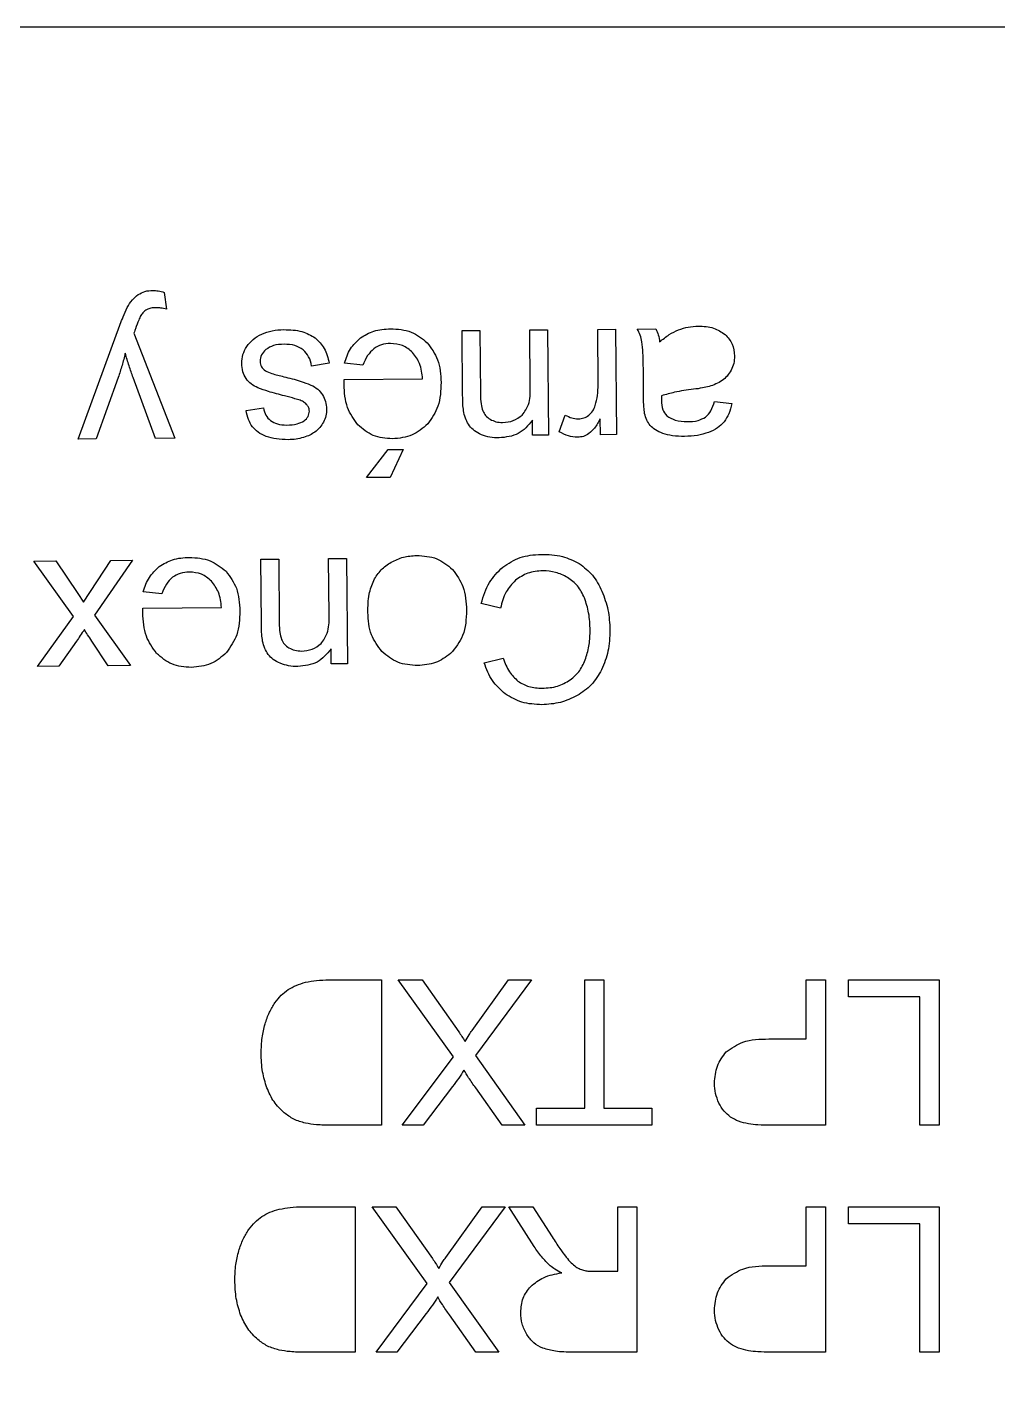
# Model space of a CAD drawing. Header units: millimetres. Extents: x -165 to 15, y -100 to 0.
# Drawn here: x -74.88 to -54.85, y -27.89 to 0 of the extents above; entities that cross this region are included whole.
import ezdxf

# ---------------------------------------------------------------- set-up
doc = ezdxf.new("R2010")
doc.units = ezdxf.units.MM
doc.layers.get('0').update_dxf_attribs({"linetype": 'CONTINUOUS'})

msp = doc.modelspace()

# ---------------------------------------------------------------- linework, layer by layer
for p, q in [((-72.049, -5.476), (-72.006, -5.822)), ((-73.823, -8.501), (-73.015, -6.284)), ((-72.675, -6.314), (-71.832, -8.485)), ((-65.904, -6.262), (-65.535, -6.259)), ((-65.892, -7.598), (-65.904, -6.262)), ((-65.535, -6.259), (-65.524, -7.581)), ((-64.506, -6.251), (-64.138, -6.247)), ((-64.496, -7.437), (-64.506, -6.251)), ((-64.138, -6.247), (-64.119, -8.421)), ((-63.106, -6.239), (-62.738, -6.236)), ((-63.097, -7.377), (-63.106, -6.239)), ((-62.738, -6.236), (-62.72, -8.409)), ((-62.288, -6.232), (-61.903, -6.229)), ((-68.646, -6.934), (-69.01, -6.994)), ((-67.95, -6.979), (-68.331, -6.935)), ((-73.001, -7.228), (-73.455, -8.498)), ((-72.229, -8.488), (-72.692, -7.233)), ((-62.159, -7.633), (-62.163, -7.142)), ((-68.339, -7.275), (-66.718, -7.261)), ((-60.697, -7.723), (-60.337, -7.769)), ((-70.361, -7.912), (-70.002, -7.86)), ((-63.901, -8.349), (-63.777, -8.006)), ((-63.051, -8.412), (-63.054, -8.082)), ((-64.451, -8.423), (-64.454, -8.114)), ((-73.455, -8.498), (-73.823, -8.501)), ((-71.832, -8.485), (-72.229, -8.488)), ((-64.119, -8.421), (-64.451, -8.423)), ((-62.72, -8.409), (-63.051, -8.412)), ((-74.739, -11.018), (-74.287, -11.014)), ((-73.922, -12.161), (-74.739, -11.018)), ((-74.287, -11.014), (-73.835, -11.686)), ((-73.715, -11.867), (-73.152, -11.005)), ((-72.705, -11.001), (-73.49, -12.137)), ((-73.152, -11.005), (-72.705, -11.001)), ((-70.055, -10.979), (-69.687, -10.976)), ((-70.044, -12.315), (-70.055, -10.979)), ((-69.687, -10.976), (-69.676, -12.298)), ((-68.658, -10.967), (-68.289, -10.964)), ((-68.648, -12.154), (-68.658, -10.967)), ((-68.289, -10.964), (-68.271, -13.137)), ((-73.835, -11.686), (-73.715, -11.867)), ((-72.102, -11.696), (-72.483, -11.652)), ((-72.49, -11.992), (-70.87, -11.978)), ((-65.111, -11.99), (-65.509, -11.893)), ((-74.664, -13.191), (-73.922, -12.161)), ((-73.49, -12.137), (-72.747, -13.175)), ((-73.862, -12.67), (-74.224, -13.187)), ((-73.207, -13.179), (-73.545, -12.672)), ((-68.603, -13.14), (-68.605, -12.831)), ((-65.447, -13.118), (-65.057, -13.023)), ((-74.224, -13.187), (-74.664, -13.191)), ((-72.747, -13.175), (-73.207, -13.179)), ((-68.271, -13.137), (-68.603, -13.14)), ((-68.652, -19.659), (-67.57, -19.659)), ((-67.57, -19.659), (-67.57, -22.659)), ((-66.084, -21.245), (-67.22, -19.659)), ((-67.22, -19.659), (-66.729, -19.659)), ((-66.729, -19.659), (-65.973, -20.729)), ((-65.699, -20.705), (-64.946, -19.659)), ((-64.469, -19.659), (-65.63, -21.222)), ((-64.946, -19.659), (-64.469, -19.659)), ((-58.803, -20.879), (-58.803, -19.659)), ((-58.803, -19.659), (-58.406, -19.659)), ((-58.406, -19.659), (-58.406, -22.659)), ((-59.572, -20.879), (-58.803, -20.879)), ((-67.138, -22.659), (-66.084, -21.245)), ((-65.63, -21.222), (-64.606, -22.659)), ((-66.102, -21.863), (-66.706, -22.659)), ((-65.079, -22.659), (-65.623, -21.889)), ((-67.57, -22.659), (-68.603, -22.659)), ((-66.706, -22.659), (-67.138, -22.659)), ((-64.606, -22.659), (-65.079, -22.659)), ((-58.406, -22.659), (-59.538, -22.659)), ((-69.194, -24.341), (-68.112, -24.341)), ((-68.112, -24.341), (-68.112, -27.341)), ((-66.626, -25.927), (-67.762, -24.341)), ((-67.762, -24.341), (-67.271, -24.341)), ((-67.271, -24.341), (-66.516, -25.411)), ((-66.241, -25.387), (-65.488, -24.341)), ((-65.012, -24.341), (-66.172, -25.905)), ((-65.488, -24.341), (-65.012, -24.341)), ((-64.418, -25.158), (-64.94, -24.341)), ((-64.94, -24.341), (-64.441, -24.341)), ((-64.441, -24.341), (-64.044, -24.965)), ((-62.693, -25.673), (-62.693, -24.341)), ((-62.693, -24.341), (-62.296, -24.341)), ((-62.296, -24.341), (-62.296, -27.341)), ((-58.803, -25.561), (-58.803, -24.341)), ((-58.803, -24.341), (-58.406, -24.341)), ((-58.406, -24.341), (-58.406, -27.341)), ((-59.572, -25.561), (-58.803, -25.561)), ((-67.68, -27.341), (-66.626, -25.927)), ((-66.172, -25.905), (-65.149, -27.341)), ((-63.153, -25.673), (-62.693, -25.673)), ((-66.645, -26.545), (-67.248, -27.341)), ((-65.621, -27.341), (-66.166, -26.572)), ((-68.112, -27.341), (-69.145, -27.341)), ((-67.248, -27.341), (-67.68, -27.341)), ((-65.149, -27.341), (-65.621, -27.341)), ((-62.296, -27.341), (-63.626, -27.341)), ((-58.406, -27.341), (-59.538, -27.341))]:
    msp.add_line(p, q)
msp.add_lwpolyline([(13, 0), (-163, 0, 0.414214), (-165, -2), (-165, -98, 0.414214), (-163, -100), (13, -100, 0.414214), (15, -98), (15, -3.001, 0.000086), (15, -2.999), (15, -2, 0.414214)], format="xyb", close=True)
for points in [[(-67.874, -9.295), (-67.428, -8.718), (-67.123, -8.716), (-67.391, -9.291)], [(-63.374, -22.305), (-63.374, -19.659), (-62.977, -19.659), (-62.977, -22.305), (-61.989, -22.305), (-61.989, -22.659), (-64.367, -22.659), (-64.367, -22.305)], [(-57.933, -20.013), (-57.933, -19.659), (-56.059, -19.659), (-56.059, -22.659), (-56.456, -22.659), (-56.456, -20.013)], [(-57.933, -24.695), (-57.933, -24.341), (-56.059, -24.341), (-56.059, -27.341), (-56.456, -27.341), (-56.456, -24.695)]]:
    msp.add_lwpolyline(points, close=True)
for points, knots in [([(-72.812, -5.79), (-72.781, -5.734), (-72.722, -5.631), (-72.631, -5.555), (-72.589, -5.521)], [0, 0, 0, 0, 0.01897808, 0.03518341, 0.03518341, 0.03518341, 0.03518341]), ([(-72.589, -5.521), (-72.544, -5.496), (-72.45, -5.443), (-72.343, -5.437), (-72.287, -5.433)], [0, 0, 0, 0, 0.01530387, 0.03181197, 0.03181197, 0.03181197, 0.03181197]), ([(-72.287, -5.433), (-72.249, -5.435), (-72.168, -5.44), (-72.091, -5.464), (-72.049, -5.476)], [0, 0, 0, 0, 0.01131128, 0.02424288, 0.02424288, 0.02424288, 0.02424288]), ([(-73.015, -6.284), (-72.978, -6.183), (-72.918, -6.015), (-72.842, -5.853), (-72.812, -5.79)], [0, 0, 0, 0, 0.0324629, 0.05349797, 0.05349797, 0.05349797, 0.05349797]), ([(-72.413, -5.833), (-72.436, -5.849), (-72.483, -5.88), (-72.516, -5.926), (-72.533, -5.949)], [0, 0, 0, 0, 0.00830875, 0.01677858, 0.01677858, 0.01677858, 0.01677858]), ([(-72.217, -5.791), (-72.254, -5.792), (-72.322, -5.794), (-72.385, -5.821), (-72.413, -5.833)], [0, 0, 0, 0, 0.01109773, 0.02022431, 0.02022431, 0.02022431, 0.02022431]), ([(-72.006, -5.822), (-72.043, -5.813), (-72.113, -5.796), (-72.184, -5.792), (-72.217, -5.791)], [0, 0, 0, 0, 0.0115699, 0.02137559, 0.02137559, 0.02137559, 0.02137559]), ([(-72.533, -5.949), (-72.548, -5.981), (-72.591, -6.07), (-72.623, -6.164), (-72.643, -6.224)], [0, 0, 0, 0, 0.01064135, 0.02966456, 0.02966456, 0.02966456, 0.02966456]), ([(-72.643, -6.224), (-72.647, -6.237), (-72.657, -6.267), (-72.668, -6.297), (-72.675, -6.314)], [0, 0, 0, 0, 0.004012719, 0.009581355, 0.009581355, 0.009581355, 0.009581355]), ([(-70.347, -6.591), (-70.306, -6.539), (-70.223, -6.431), (-70.101, -6.369), (-70.039, -6.336)], [0, 0, 0, 0, 0.01950223, 0.04036197, 0.04036197, 0.04036197, 0.04036197]), ([(-70.039, -6.336), (-69.968, -6.31), (-69.82, -6.255), (-69.663, -6.247), (-69.581, -6.244)], [0, 0, 0, 0, 0.02259814, 0.0469496, 0.0469496, 0.0469496, 0.0469496]), ([(-69.581, -6.244), (-69.454, -6.246), (-69.223, -6.251), (-69.023, -6.364), (-68.934, -6.414)], [0, 0, 0, 0, 0.03757953, 0.06785111, 0.06785111, 0.06785111, 0.06785111]), ([(-68.934, -6.414), (-68.866, -6.482), (-68.72, -6.628), (-68.672, -6.828), (-68.646, -6.934)], [0, 0, 0, 0, 0.02842514, 0.06041736, 0.06041736, 0.06041736, 0.06041736]), ([(-68.331, -6.935), (-68.297, -6.831), (-68.231, -6.63), (-68.077, -6.485), (-68.002, -6.415)], [0, 0, 0, 0, 0.03228502, 0.06247741, 0.06247741, 0.06247741, 0.06247741]), ([(-68.002, -6.415), (-67.912, -6.36), (-67.722, -6.245), (-67.499, -6.232), (-67.381, -6.225)], [0, 0, 0, 0, 0.03097861, 0.06576624, 0.06576624, 0.06576624, 0.06576624]), ([(-67.381, -6.225), (-67.233, -6.234), (-66.949, -6.25), (-66.728, -6.428), (-66.623, -6.513)], [0, 0, 0, 0, 0.04336973, 0.08293621, 0.08293621, 0.08293621, 0.08293621]), ([(-62.192, -6.492), (-62.203, -6.447), (-62.223, -6.356), (-62.266, -6.274), (-62.288, -6.232)], [0, 0, 0, 0, 0.01378012, 0.02780313, 0.02780313, 0.02780313, 0.02780313]), ([(-61.903, -6.229), (-61.885, -6.27), (-61.848, -6.355), (-61.834, -6.448), (-61.827, -6.496)], [0, 0, 0, 0, 0.01329289, 0.0279129, 0.0279129, 0.0279129, 0.0279129]), ([(-61.827, -6.496), (-61.763, -6.443), (-61.642, -6.344), (-61.501, -6.278), (-61.435, -6.247)], [0, 0, 0, 0, 0.02496657, 0.04658755, 0.04658755, 0.04658755, 0.04658755]), ([(-61.435, -6.247), (-61.371, -6.226), (-61.239, -6.182), (-61.1, -6.176), (-61.03, -6.172)], [0, 0, 0, 0, 0.02034177, 0.041419, 0.041419, 0.041419, 0.041419]), ([(-61.03, -6.172), (-60.921, -6.176), (-60.72, -6.182), (-60.554, -6.293), (-60.478, -6.343)], [0, 0, 0, 0, 0.03196848, 0.05877928, 0.05877928, 0.05877928, 0.05877928]), ([(-60.478, -6.343), (-60.421, -6.405), (-60.306, -6.532), (-60.29, -6.702), (-60.282, -6.788)], [0, 0, 0, 0, 0.02460104, 0.04985007, 0.04985007, 0.04985007, 0.04985007]), ([(-70.451, -6.938), (-70.447, -6.878), (-70.438, -6.754), (-70.378, -6.646), (-70.347, -6.591)], [0, 0, 0, 0, 0.01808087, 0.03671859, 0.03671859, 0.03671859, 0.03671859]), ([(-69.952, -6.653), (-69.988, -6.688), (-70.056, -6.756), (-70.068, -6.851), (-70.073, -6.896)], [0, 0, 0, 0, 0.01452241, 0.02789953, 0.02789953, 0.02789953, 0.02789953]), ([(-69.577, -6.546), (-69.652, -6.549), (-69.787, -6.553), (-69.902, -6.622), (-69.952, -6.653)], [0, 0, 0, 0, 0.02225142, 0.03962825, 0.03962825, 0.03962825, 0.03962825]), ([(-69.184, -6.66), (-69.239, -6.626), (-69.359, -6.553), (-69.5, -6.549), (-69.577, -6.546)], [0, 0, 0, 0, 0.01894652, 0.04151806, 0.04151806, 0.04151806, 0.04151806]), ([(-69.01, -6.994), (-69.024, -6.927), (-69.051, -6.799), (-69.141, -6.704), (-69.184, -6.66)], [0, 0, 0, 0, 0.0201913, 0.03834428, 0.03834428, 0.03834428, 0.03834428]), ([(-67.726, -6.637), (-67.772, -6.682), (-67.872, -6.778), (-67.923, -6.908), (-67.95, -6.979)], [0, 0, 0, 0, 0.01885988, 0.0413052, 0.0413052, 0.0413052, 0.0413052]), ([(-67.381, -6.528), (-67.445, -6.533), (-67.569, -6.541), (-67.675, -6.606), (-67.726, -6.637)], [0, 0, 0, 0, 0.01896306, 0.03667174, 0.03667174, 0.03667174, 0.03667174]), ([(-66.925, -6.715), (-66.99, -6.66), (-67.122, -6.549), (-67.294, -6.535), (-67.381, -6.528)], [0, 0, 0, 0, 0.02494998, 0.05036524, 0.05036524, 0.05036524, 0.05036524]), ([(-66.623, -6.513), (-66.541, -6.625), (-66.363, -6.869), (-66.346, -7.172), (-66.337, -7.334)], [0, 0, 0, 0, 0.04102671, 0.0886341, 0.0886341, 0.0886341, 0.0886341]), ([(-62.163, -7.142), (-62.164, -7.002), (-62.164, -6.785), (-62.185, -6.569), (-62.192, -6.492)], [0, 0, 0, 0, 0.04192944, 0.06504431, 0.06504431, 0.06504431, 0.06504431]), ([(-72.854, -6.731), (-72.875, -6.815), (-72.918, -6.983), (-72.973, -7.146), (-73.001, -7.228)], [0, 0, 0, 0, 0.02601586, 0.05180378, 0.05180378, 0.05180378, 0.05180378]), ([(-72.692, -7.233), (-72.721, -7.152), (-72.781, -6.987), (-72.829, -6.817), (-72.854, -6.731)], [0, 0, 0, 0, 0.02593386, 0.05276424, 0.05276424, 0.05276424, 0.05276424]), ([(-70.361, -7.253), (-70.387, -7.207), (-70.442, -7.109), (-70.448, -6.997), (-70.451, -6.938)], [0, 0, 0, 0, 0.01567892, 0.03311031, 0.03311031, 0.03311031, 0.03311031]), ([(-70.073, -6.896), (-70.068, -6.936), (-70.058, -7.016), (-69.995, -7.066), (-69.963, -7.092)], [0, 0, 0, 0, 0.01147767, 0.02323738, 0.02323738, 0.02323738, 0.02323738]), ([(-66.718, -7.261), (-66.729, -7.152), (-66.751, -6.951), (-66.87, -6.789), (-66.925, -6.715)], [0, 0, 0, 0, 0.03219744, 0.05940576, 0.05940576, 0.05940576, 0.05940576]), ([(-60.282, -6.788), (-60.284, -6.84), (-60.289, -6.942), (-60.331, -7.035), (-60.352, -7.081)], [0, 0, 0, 0, 0.0153788, 0.03029901, 0.03029901, 0.03029901, 0.03029901]), ([(-69.963, -7.092), (-69.919, -7.111), (-69.798, -7.165), (-69.668, -7.195), (-69.585, -7.214)], [0, 0, 0, 0, 0.01432882, 0.03973977, 0.03973977, 0.03973977, 0.03973977]), ([(-69.585, -7.214), (-69.47, -7.242), (-69.279, -7.288), (-69.095, -7.358), (-69.022, -7.386)], [0, 0, 0, 0, 0.0356047, 0.0589481, 0.0589481, 0.0589481, 0.0589481]), ([(-60.352, -7.081), (-60.377, -7.122), (-60.427, -7.205), (-60.503, -7.265), (-60.54, -7.294)], [0, 0, 0, 0, 0.01455601, 0.02867886, 0.02867886, 0.02867886, 0.02867886]), ([(-70.117, -7.444), (-70.165, -7.42), (-70.26, -7.374), (-70.328, -7.293), (-70.361, -7.253)], [0, 0, 0, 0, 0.01602126, 0.03133177, 0.03133177, 0.03133177, 0.03133177]), ([(-69.57, -7.611), (-69.681, -7.582), (-69.866, -7.535), (-70.045, -7.47), (-70.117, -7.444)], [0, 0, 0, 0, 0.03450752, 0.05717762, 0.05717762, 0.05717762, 0.05717762]), ([(-69.022, -7.386), (-68.973, -7.412), (-68.879, -7.463), (-68.814, -7.549), (-68.783, -7.591)], [0, 0, 0, 0, 0.0163901, 0.03181663, 0.03181663, 0.03181663, 0.03181663]), ([(-68.34, -7.373), (-68.34, -7.36), (-68.34, -7.327), (-68.339, -7.294), (-68.339, -7.275)], [0, 0, 0, 0, 0.004093132, 0.009825041, 0.009825041, 0.009825041, 0.009825041]), ([(-68.057, -8.206), (-68.138, -8.091), (-68.315, -7.843), (-68.331, -7.538), (-68.34, -7.373)], [0, 0, 0, 0, 0.04128515, 0.08956484, 0.08956484, 0.08956484, 0.08956484]), ([(-66.337, -7.334), (-66.343, -7.502), (-66.355, -7.814), (-66.531, -8.07), (-66.612, -8.188)], [0, 0, 0, 0, 0.04921296, 0.09134876, 0.09134876, 0.09134876, 0.09134876]), ([(-64.662, -8.006), (-64.613, -7.935), (-64.496, -7.767), (-64.496, -7.559), (-64.496, -7.437)], [0, 0, 0, 0, 0.02515053, 0.06045425, 0.06045425, 0.06045425, 0.06045425]), ([(-63.155, -7.807), (-63.137, -7.739), (-63.101, -7.597), (-63.098, -7.452), (-63.097, -7.377)], [0, 0, 0, 0, 0.02107527, 0.04353566, 0.04353566, 0.04353566, 0.04353566]), ([(-61.131, -7.475), (-61.261, -7.492), (-61.483, -7.52), (-61.698, -7.582), (-61.787, -7.607)], [0, 0, 0, 0, 0.03916451, 0.06698353, 0.06698353, 0.06698353, 0.06698353]), ([(-60.804, -7.417), (-60.85, -7.427), (-60.958, -7.452), (-61.067, -7.466), (-61.131, -7.475)], [0, 0, 0, 0, 0.0138963, 0.0332212, 0.0332212, 0.0332212, 0.0332212]), ([(-60.54, -7.294), (-60.581, -7.319), (-60.664, -7.371), (-60.757, -7.401), (-60.804, -7.417)], [0, 0, 0, 0, 0.0143383, 0.02921891, 0.02921891, 0.02921891, 0.02921891]), ([(-69.244, -7.702), (-69.28, -7.691), (-69.388, -7.658), (-69.497, -7.629), (-69.57, -7.611)], [0, 0, 0, 0, 0.01140816, 0.03387495, 0.03387495, 0.03387495, 0.03387495]), ([(-69.102, -7.799), (-69.12, -7.78), (-69.161, -7.738), (-69.214, -7.715), (-69.244, -7.702)], [0, 0, 0, 0, 0.00792639, 0.01735492, 0.01735492, 0.01735492, 0.01735492]), ([(-69.056, -7.928), (-69.058, -7.904), (-69.062, -7.857), (-69.088, -7.819), (-69.102, -7.799)], [0, 0, 0, 0, 0.0068967, 0.0138583, 0.0138583, 0.0138583, 0.0138583]), ([(-68.783, -7.591), (-68.759, -7.636), (-68.711, -7.727), (-68.704, -7.83), (-68.7, -7.882)], [0, 0, 0, 0, 0.01515516, 0.03055947, 0.03055947, 0.03055947, 0.03055947]), ([(-65.869, -7.956), (-65.875, -7.91), (-65.891, -7.791), (-65.892, -7.671), (-65.892, -7.598)], [0, 0, 0, 0, 0.01415237, 0.03590121, 0.03590121, 0.03590121, 0.03590121]), ([(-65.524, -7.581), (-65.523, -7.647), (-65.522, -7.761), (-65.491, -7.871), (-65.478, -7.917)], [0, 0, 0, 0, 0.01970022, 0.03405875, 0.03405875, 0.03405875, 0.03405875]), ([(-63.29, -8.01), (-63.26, -7.982), (-63.199, -7.925), (-63.17, -7.847), (-63.155, -7.807)], [0, 0, 0, 0, 0.0119599, 0.02468305, 0.02468305, 0.02468305, 0.02468305]), ([(-62.138, -7.972), (-62.144, -7.928), (-62.158, -7.816), (-62.159, -7.702), (-62.159, -7.633)], [0, 0, 0, 0, 0.01327129, 0.03404718, 0.03404718, 0.03404718, 0.03404718]), ([(-61.787, -7.607), (-61.788, -7.628), (-61.788, -7.66), (-61.788, -7.692), (-61.788, -7.703)], [0, 0, 0, 0, 0.006192263, 0.009620269, 0.009620269, 0.009620269, 0.009620269]), ([(-61.788, -7.703), (-61.786, -7.77), (-61.783, -7.887), (-61.712, -7.98), (-61.681, -8.02)], [0, 0, 0, 0, 0.01936149, 0.03413892, 0.03413892, 0.03413892, 0.03413892]), ([(-60.878, -8.047), (-60.839, -8.007), (-60.75, -7.915), (-60.716, -7.792), (-60.697, -7.723)], [0, 0, 0, 0, 0.01658334, 0.03760418, 0.03760418, 0.03760418, 0.03760418]), ([(-60.337, -7.769), (-60.354, -7.841), (-60.386, -7.975), (-60.461, -8.09), (-60.495, -8.144)], [0, 0, 0, 0, 0.02188539, 0.04096475, 0.04096475, 0.04096475, 0.04096475]), ([(-70.232, -8.247), (-70.261, -8.2), (-70.324, -8.096), (-70.348, -7.976), (-70.361, -7.912)], [0, 0, 0, 0, 0.01663753, 0.03621813, 0.03621813, 0.03621813, 0.03621813]), ([(-70.002, -7.86), (-69.99, -7.912), (-69.967, -8.013), (-69.893, -8.085), (-69.857, -8.12)], [0, 0, 0, 0, 0.01568574, 0.03037495, 0.03037495, 0.03037495, 0.03037495]), ([(-69.162, -8.125), (-69.131, -8.097), (-69.072, -8.043), (-69.061, -7.965), (-69.056, -7.928)], [0, 0, 0, 0, 0.01221034, 0.02309251, 0.02309251, 0.02309251, 0.02309251]), ([(-68.7, -7.882), (-68.702, -7.929), (-68.707, -8.023), (-68.745, -8.109), (-68.764, -8.151)], [0, 0, 0, 0, 0.01409063, 0.02793799, 0.02793799, 0.02793799, 0.02793799]), ([(-65.752, -8.228), (-65.778, -8.187), (-65.831, -8.103), (-65.856, -8.006), (-65.869, -7.956)], [0, 0, 0, 0, 0.01433572, 0.02969326, 0.02969326, 0.02969326, 0.02969326]), ([(-65.478, -7.917), (-65.461, -7.953), (-65.425, -8.025), (-65.358, -8.071), (-65.325, -8.094)], [0, 0, 0, 0, 0.01166491, 0.02377647, 0.02377647, 0.02377647, 0.02377647]), ([(-65.067, -8.158), (-64.992, -8.152), (-64.842, -8.139), (-64.722, -8.05), (-64.662, -8.006)], [0, 0, 0, 0, 0.02223778, 0.04403629, 0.04403629, 0.04403629, 0.04403629]), ([(-63.777, -8.006), (-63.733, -8.029), (-63.648, -8.073), (-63.552, -8.081), (-63.506, -8.084)], [0, 0, 0, 0, 0.01477309, 0.02842581, 0.02842581, 0.02842581, 0.02842581]), ([(-63.506, -8.084), (-63.467, -8.081), (-63.389, -8.074), (-63.323, -8.031), (-63.29, -8.01)], [0, 0, 0, 0, 0.01160276, 0.02319495, 0.02319495, 0.02319495, 0.02319495]), ([(-63.054, -8.082), (-63.09, -8.15), (-63.152, -8.264), (-63.247, -8.353), (-63.286, -8.389)], [0, 0, 0, 0, 0.02273626, 0.03867157, 0.03867157, 0.03867157, 0.03867157]), ([(-62.021, -8.222), (-62.047, -8.186), (-62.101, -8.11), (-62.126, -8.02), (-62.138, -7.972)], [0, 0, 0, 0, 0.01321029, 0.02776283, 0.02776283, 0.02776283, 0.02776283]), ([(-61.681, -8.02), (-61.624, -8.056), (-61.496, -8.136), (-61.345, -8.139), (-61.261, -8.141)], [0, 0, 0, 0, 0.01988904, 0.04449093, 0.04449093, 0.04449093, 0.04449093]), ([(-61.261, -8.141), (-61.184, -8.139), (-61.049, -8.136), (-60.929, -8.074), (-60.878, -8.047)], [0, 0, 0, 0, 0.02270141, 0.03989853, 0.03989853, 0.03989853, 0.03989853]), ([(-69.945, -8.445), (-70.004, -8.42), (-70.114, -8.375), (-70.194, -8.288), (-70.232, -8.247)], [0, 0, 0, 0, 0.01891119, 0.03519337, 0.03519337, 0.03519337, 0.03519337]), ([(-69.857, -8.12), (-69.811, -8.147), (-69.708, -8.207), (-69.589, -8.21), (-69.524, -8.212)], [0, 0, 0, 0, 0.01585546, 0.03505713, 0.03505713, 0.03505713, 0.03505713]), ([(-69.524, -8.212), (-69.45, -8.211), (-69.322, -8.209), (-69.21, -8.15), (-69.162, -8.125)], [0, 0, 0, 0, 0.02184376, 0.03763033, 0.03763033, 0.03763033, 0.03763033]), ([(-68.944, -8.358), (-68.977, -8.38), (-69.049, -8.426), (-69.132, -8.453), (-69.177, -8.468)], [0, 0, 0, 0, 0.01172355, 0.0258699, 0.0258699, 0.0258699, 0.0258699]), ([(-68.764, -8.151), (-68.788, -8.191), (-68.836, -8.271), (-68.908, -8.329), (-68.944, -8.358)], [0, 0, 0, 0, 0.01378699, 0.02758874, 0.02758874, 0.02758874, 0.02758874]), ([(-67.342, -8.497), (-67.48, -8.486), (-67.75, -8.466), (-67.956, -8.291), (-68.057, -8.206)], [0, 0, 0, 0, 0.04028642, 0.07894995, 0.07894995, 0.07894995, 0.07894995]), ([(-66.612, -8.188), (-66.714, -8.277), (-66.923, -8.459), (-67.2, -8.484), (-67.342, -8.497)], [0, 0, 0, 0, 0.0395981, 0.08111966, 0.08111966, 0.08111966, 0.08111966]), ([(-65.504, -8.411), (-65.555, -8.387), (-65.65, -8.343), (-65.72, -8.264), (-65.752, -8.228)], [0, 0, 0, 0, 0.01655252, 0.03113138, 0.03113138, 0.03113138, 0.03113138]), ([(-65.325, -8.094), (-65.285, -8.113), (-65.204, -8.153), (-65.114, -8.156), (-65.067, -8.158)], [0, 0, 0, 0, 0.01289814, 0.02678555, 0.02678555, 0.02678555, 0.02678555]), ([(-64.454, -8.114), (-64.542, -8.22), (-64.723, -8.433), (-65.001, -8.463), (-65.142, -8.478)], [0, 0, 0, 0, 0.03972066, 0.08061719, 0.08061719, 0.08061719, 0.08061719]), ([(-63.522, -8.465), (-63.585, -8.459), (-63.72, -8.448), (-63.839, -8.383), (-63.901, -8.349)], [0, 0, 0, 0, 0.0190086, 0.04006532, 0.04006532, 0.04006532, 0.04006532]), ([(-61.764, -8.385), (-61.817, -8.364), (-61.913, -8.326), (-61.988, -8.254), (-62.021, -8.222)], [0, 0, 0, 0, 0.01680539, 0.03067818, 0.03067818, 0.03067818, 0.03067818]), ([(-60.819, -8.366), (-60.895, -8.389), (-61.055, -8.437), (-61.223, -8.443), (-61.312, -8.446)], [0, 0, 0, 0, 0.02368074, 0.05009769, 0.05009769, 0.05009769, 0.05009769]), ([(-60.495, -8.144), (-60.539, -8.19), (-60.63, -8.287), (-60.754, -8.338), (-60.819, -8.366)], [0, 0, 0, 0, 0.01864887, 0.03960639, 0.03960639, 0.03960639, 0.03960639]), ([(-69.495, -8.514), (-69.575, -8.513), (-69.729, -8.51), (-69.875, -8.465), (-69.945, -8.445)], [0, 0, 0, 0, 0.02408998, 0.04570675, 0.04570675, 0.04570675, 0.04570675]), ([(-69.177, -8.468), (-69.228, -8.481), (-69.332, -8.508), (-69.44, -8.512), (-69.495, -8.514)], [0, 0, 0, 0, 0.01572361, 0.03220813, 0.03220813, 0.03220813, 0.03220813]), ([(-65.142, -8.478), (-65.206, -8.476), (-65.33, -8.472), (-65.447, -8.431), (-65.504, -8.411)], [0, 0, 0, 0, 0.01893474, 0.03699478, 0.03699478, 0.03699478, 0.03699478]), ([(-63.286, -8.389), (-63.322, -8.411), (-63.395, -8.454), (-63.479, -8.461), (-63.522, -8.465)], [0, 0, 0, 0, 0.01256116, 0.0250527, 0.0250527, 0.0250527, 0.0250527]), ([(-61.312, -8.446), (-61.396, -8.446), (-61.55, -8.444), (-61.698, -8.403), (-61.764, -8.385)], [0, 0, 0, 0, 0.02527478, 0.0458723, 0.0458723, 0.0458723, 0.0458723]), ([(-72.483, -11.652), (-72.449, -11.548), (-72.383, -11.346), (-72.228, -11.202), (-72.154, -11.132)], [0, 0, 0, 0, 0.03228502, 0.06247739, 0.06247739, 0.06247739, 0.06247739]), ([(-72.154, -11.132), (-72.064, -11.077), (-71.874, -10.962), (-71.651, -10.949), (-71.533, -10.942)], [0, 0, 0, 0, 0.03097862, 0.0657662, 0.0657662, 0.0657662, 0.0657662]), ([(-71.533, -10.942), (-71.385, -10.951), (-71.101, -10.967), (-70.88, -11.145), (-70.775, -11.23)], [0, 0, 0, 0, 0.0433698, 0.08293628, 0.08293628, 0.08293628, 0.08293628]), ([(-67.728, -11.417), (-67.682, -11.341), (-67.589, -11.188), (-67.44, -11.09), (-67.365, -11.04)], [0, 0, 0, 0, 0.02636136, 0.05289798, 0.05289798, 0.05289798, 0.05289798]), ([(-67.365, -11.04), (-67.283, -11.001), (-67.117, -10.921), (-66.934, -10.909), (-66.841, -10.903)], [0, 0, 0, 0, 0.0270517, 0.05459792, 0.05459792, 0.05459792, 0.05459792]), ([(-66.841, -10.903), (-66.698, -10.912), (-66.421, -10.93), (-66.205, -11.105), (-66.101, -11.19)], [0, 0, 0, 0, 0.04190374, 0.08113026, 0.08113026, 0.08113026, 0.08113026]), ([(-65.509, -11.893), (-65.463, -11.742), (-65.377, -11.455), (-65.166, -11.243), (-65.066, -11.143)], [0, 0, 0, 0, 0.04650823, 0.08828005, 0.08828005, 0.08828005, 0.08828005]), ([(-65.066, -11.143), (-64.95, -11.067), (-64.71, -10.91), (-64.423, -10.89), (-64.275, -10.88)], [0, 0, 0, 0, 0.04086602, 0.08459539, 0.08459539, 0.08459539, 0.08459539]), ([(-64.275, -10.88), (-64.126, -10.884), (-63.848, -10.892), (-63.599, -11.014), (-63.485, -11.071)], [0, 0, 0, 0, 0.044248, 0.08217574, 0.08217574, 0.08217574, 0.08217574]), ([(-63.485, -11.071), (-63.388, -11.145), (-63.189, -11.298), (-63.076, -11.523), (-63.017, -11.639)], [0, 0, 0, 0, 0.03605883, 0.07440572, 0.07440572, 0.07440572, 0.07440572]), ([(-71.878, -11.354), (-71.924, -11.398), (-72.024, -11.495), (-72.075, -11.625), (-72.102, -11.696)], [0, 0, 0, 0, 0.01885988, 0.0413052, 0.0413052, 0.0413052, 0.0413052]), ([(-71.533, -11.245), (-71.597, -11.249), (-71.721, -11.258), (-71.827, -11.323), (-71.878, -11.354)], [0, 0, 0, 0, 0.01896312, 0.03667182, 0.03667182, 0.03667182, 0.03667182]), ([(-71.077, -11.432), (-71.142, -11.377), (-71.274, -11.266), (-71.446, -11.252), (-71.533, -11.245)], [0, 0, 0, 0, 0.02495002, 0.05036521, 0.05036521, 0.05036521, 0.05036521]), ([(-70.87, -11.978), (-70.881, -11.869), (-70.903, -11.668), (-71.022, -11.506), (-71.077, -11.432)], [0, 0, 0, 0, 0.03219747, 0.05940571, 0.05940571, 0.05940571, 0.05940571]), ([(-70.775, -11.23), (-70.692, -11.342), (-70.515, -11.586), (-70.498, -11.888), (-70.489, -12.051)], [0, 0, 0, 0, 0.04102671, 0.08863407, 0.08863407, 0.08863407, 0.08863407]), ([(-67.848, -12.078), (-67.847, -11.951), (-67.844, -11.724), (-67.764, -11.511), (-67.728, -11.417)], [0, 0, 0, 0, 0.03760627, 0.06764906, 0.06764906, 0.06764906, 0.06764906]), ([(-66.101, -11.19), (-66.018, -11.304), (-65.837, -11.553), (-65.821, -11.863), (-65.813, -12.03)], [0, 0, 0, 0, 0.04147906, 0.09058712, 0.09058712, 0.09058712, 0.09058712]), ([(-64.803, -11.416), (-64.874, -11.492), (-65.026, -11.656), (-65.081, -11.874), (-65.111, -11.99)], [0, 0, 0, 0, 0.03076944, 0.06604696, 0.06604696, 0.06604696, 0.06604696]), ([(-64.239, -11.219), (-64.345, -11.227), (-64.551, -11.243), (-64.72, -11.359), (-64.803, -11.416)], [0, 0, 0, 0, 0.03117127, 0.06062816, 0.06062816, 0.06062816, 0.06062816]), ([(-63.729, -11.356), (-63.809, -11.316), (-63.97, -11.235), (-64.15, -11.224), (-64.239, -11.219)], [0, 0, 0, 0, 0.0266958, 0.05337988, 0.05337988, 0.05337988, 0.05337988]), ([(-63.378, -11.78), (-63.42, -11.692), (-63.501, -11.521), (-63.655, -11.41), (-63.729, -11.356)], [0, 0, 0, 0, 0.02872323, 0.05577803, 0.05577803, 0.05577803, 0.05577803]), ([(-63.017, -11.639), (-62.97, -11.766), (-62.874, -12.026), (-62.859, -12.302), (-62.852, -12.442)], [0, 0, 0, 0, 0.04061113, 0.08239246, 0.08239246, 0.08239246, 0.08239246]), ([(-72.492, -12.09), (-72.492, -12.076), (-72.492, -12.044), (-72.491, -12.011), (-72.49, -11.992)], [0, 0, 0, 0, 0.004093072, 0.00982501, 0.00982501, 0.00982501, 0.00982501]), ([(-63.261, -12.447), (-63.266, -12.327), (-63.274, -12.099), (-63.345, -11.882), (-63.378, -11.78)], [0, 0, 0, 0, 0.03594561, 0.06803222, 0.06803222, 0.06803222, 0.06803222]), ([(-72.209, -12.923), (-72.29, -12.808), (-72.466, -12.56), (-72.483, -12.255), (-72.492, -12.09)], [0, 0, 0, 0, 0.04128518, 0.08956483, 0.08956483, 0.08956483, 0.08956483]), ([(-70.489, -12.051), (-70.495, -12.219), (-70.506, -12.53), (-70.683, -12.786), (-70.764, -12.904)], [0, 0, 0, 0, 0.04921302, 0.09134878, 0.09134878, 0.09134878, 0.09134878]), ([(-68.814, -12.722), (-68.765, -12.652), (-68.648, -12.483), (-68.648, -12.276), (-68.648, -12.154)], [0, 0, 0, 0, 0.02515052, 0.06045426, 0.06045426, 0.06045426, 0.06045426]), ([(-67.557, -12.887), (-67.641, -12.775), (-67.82, -12.537), (-67.839, -12.237), (-67.848, -12.078)], [0, 0, 0, 0, 0.04096158, 0.08767757, 0.08767757, 0.08767757, 0.08767757]), ([(-65.813, -12.03), (-65.819, -12.213), (-65.832, -12.55), (-66.044, -12.809), (-66.141, -12.927)], [0, 0, 0, 0, 0.05320662, 0.0978624, 0.0978624, 0.0978624, 0.0978624]), ([(-73.698, -12.43), (-73.727, -12.472), (-73.78, -12.553), (-73.836, -12.633), (-73.862, -12.67)], [0, 0, 0, 0, 0.01539575, 0.02912194, 0.02912194, 0.02912194, 0.02912194]), ([(-73.545, -12.672), (-73.574, -12.628), (-73.626, -12.548), (-73.676, -12.466), (-73.698, -12.43)], [0, 0, 0, 0, 0.01582453, 0.02867824, 0.02867824, 0.02867824, 0.02867824]), ([(-70.021, -12.673), (-70.027, -12.626), (-70.043, -12.508), (-70.044, -12.388), (-70.044, -12.315)], [0, 0, 0, 0, 0.01415237, 0.03590123, 0.03590123, 0.03590123, 0.03590123]), ([(-69.676, -12.298), (-69.675, -12.364), (-69.674, -12.478), (-69.643, -12.588), (-69.63, -12.634)], [0, 0, 0, 0, 0.01970019, 0.03405879, 0.03405879, 0.03405879, 0.03405879]), ([(-63.351, -13.024), (-63.324, -12.93), (-63.27, -12.741), (-63.264, -12.545), (-63.261, -12.447)], [0, 0, 0, 0, 0.02923334, 0.05856561, 0.05856561, 0.05856561, 0.05856561]), ([(-62.852, -12.442), (-62.857, -12.59), (-62.866, -12.873), (-62.973, -13.136), (-63.024, -13.261)], [0, 0, 0, 0, 0.04409718, 0.08429074, 0.08429074, 0.08429074, 0.08429074]), ([(-69.904, -12.944), (-69.93, -12.904), (-69.983, -12.82), (-70.008, -12.723), (-70.021, -12.673)], [0, 0, 0, 0, 0.01433571, 0.02969323, 0.02969323, 0.02969323, 0.02969323]), ([(-69.63, -12.634), (-69.613, -12.669), (-69.576, -12.742), (-69.51, -12.787), (-69.476, -12.811)], [0, 0, 0, 0, 0.01166487, 0.02377642, 0.02377642, 0.02377642, 0.02377642]), ([(-69.476, -12.811), (-69.437, -12.83), (-69.356, -12.87), (-69.266, -12.873), (-69.219, -12.875)], [0, 0, 0, 0, 0.01289814, 0.02678554, 0.02678554, 0.02678554, 0.02678554]), ([(-68.605, -12.831), (-68.694, -12.936), (-68.875, -13.15), (-69.153, -13.18), (-69.294, -13.195)], [0, 0, 0, 0, 0.03972064, 0.08061724, 0.08061724, 0.08061724, 0.08061724]), ([(-69.219, -12.875), (-69.144, -12.869), (-68.994, -12.856), (-68.874, -12.767), (-68.814, -12.722)], [0, 0, 0, 0, 0.02223772, 0.04403631, 0.04403631, 0.04403631, 0.04403631]), ([(-71.494, -13.213), (-71.632, -13.203), (-71.902, -13.183), (-72.108, -13.008), (-72.209, -12.923)], [0, 0, 0, 0, 0.04028637, 0.07894989, 0.07894989, 0.07894989, 0.07894989]), ([(-70.764, -12.904), (-70.866, -12.994), (-71.075, -13.176), (-71.352, -13.201), (-71.494, -13.213)], [0, 0, 0, 0, 0.03959806, 0.08111973, 0.08111973, 0.08111973, 0.08111973]), ([(-69.656, -13.128), (-69.707, -13.104), (-69.802, -13.06), (-69.871, -12.981), (-69.904, -12.944)], [0, 0, 0, 0, 0.01655253, 0.03113135, 0.03113135, 0.03113135, 0.03113135]), ([(-66.822, -13.175), (-66.964, -13.165), (-67.239, -13.146), (-67.453, -12.972), (-67.557, -12.887)], [0, 0, 0, 0, 0.04137948, 0.0806702, 0.0806702, 0.0806702, 0.0806702]), ([(-66.141, -12.927), (-66.24, -12.999), (-66.444, -13.145), (-66.694, -13.164), (-66.822, -13.175)], [0, 0, 0, 0, 0.03599325, 0.07372353, 0.07372353, 0.07372353, 0.07372353]), ([(-65.057, -13.023), (-65.021, -13.121), (-64.954, -13.303), (-64.814, -13.436), (-64.751, -13.497)], [0, 0, 0, 0, 0.03104799, 0.05716471, 0.05716471, 0.05716471, 0.05716471]), ([(-63.673, -13.472), (-63.602, -13.411), (-63.458, -13.288), (-63.387, -13.112), (-63.351, -13.024)], [0, 0, 0, 0, 0.02771145, 0.05591161, 0.05591161, 0.05591161, 0.05591161]), ([(-69.294, -13.195), (-69.358, -13.193), (-69.482, -13.189), (-69.599, -13.148), (-69.656, -13.128)], [0, 0, 0, 0, 0.01893468, 0.03699484, 0.03699484, 0.03699484, 0.03699484]), ([(-65.014, -13.759), (-65.11, -13.674), (-65.309, -13.497), (-65.4, -13.247), (-65.447, -13.118)], [0, 0, 0, 0, 0.03792726, 0.07842974, 0.07842974, 0.07842974, 0.07842974]), ([(-63.024, -13.261), (-63.089, -13.37), (-63.216, -13.587), (-63.426, -13.726), (-63.529, -13.795)], [0, 0, 0, 0, 0.03758669, 0.07438178, 0.07438178, 0.07438178, 0.07438178]), ([(-64.751, -13.497), (-64.677, -13.54), (-64.523, -13.63), (-64.344, -13.638), (-64.25, -13.642)], [0, 0, 0, 0, 0.02505285, 0.05282894, 0.05282894, 0.05282894, 0.05282894]), ([(-64.25, -13.642), (-64.142, -13.636), (-63.936, -13.624), (-63.758, -13.521), (-63.673, -13.472)], [0, 0, 0, 0, 0.03201387, 0.0608925, 0.0608925, 0.0608925, 0.0608925]), ([(-64.255, -13.982), (-64.397, -13.975), (-64.669, -13.963), (-64.903, -13.825), (-65.014, -13.759)], [0, 0, 0, 0, 0.04183356, 0.08017922, 0.08017922, 0.08017922, 0.08017922]), ([(-63.529, -13.795), (-63.643, -13.849), (-63.873, -13.958), (-64.127, -13.974), (-64.255, -13.982)], [0, 0, 0, 0, 0.03727474, 0.07558044, 0.07558044, 0.07558044, 0.07558044]), ([(-69.492, -19.861), (-69.439, -19.829), (-69.326, -19.763), (-69.2, -19.728), (-69.134, -19.71)], [0, 0, 0, 0, 0.01854979, 0.03899139, 0.03899139, 0.03899139, 0.03899139]), ([(-69.134, -19.71), (-69.059, -19.695), (-68.9, -19.664), (-68.738, -19.661), (-68.652, -19.659)], [0, 0, 0, 0, 0.02286011, 0.04854867, 0.04854867, 0.04854867, 0.04854867]), ([(-69.765, -20.133), (-69.724, -20.079), (-69.645, -19.976), (-69.541, -19.898), (-69.492, -19.861)], [0, 0, 0, 0, 0.0202378, 0.0387164, 0.0387164, 0.0387164, 0.0387164]), ([(-69.97, -20.57), (-69.943, -20.488), (-69.892, -20.334), (-69.806, -20.197), (-69.765, -20.133)], [0, 0, 0, 0, 0.02578344, 0.04840909, 0.04840909, 0.04840909, 0.04840909]), ([(-70.05, -21.175), (-70.047, -21.067), (-70.042, -20.862), (-69.993, -20.664), (-69.97, -20.57)], [0, 0, 0, 0, 0.0322922, 0.06125981, 0.06125981, 0.06125981, 0.06125981]), ([(-65.973, -20.729), (-65.952, -20.761), (-65.907, -20.827), (-65.864, -20.895), (-65.842, -20.93)], [0, 0, 0, 0, 0.01157835, 0.02395389, 0.02395389, 0.02395389, 0.02395389]), ([(-65.842, -20.93), (-65.814, -20.883), (-65.768, -20.808), (-65.718, -20.734), (-65.699, -20.705)], [0, 0, 0, 0, 0.01626883, 0.02668371, 0.02668371, 0.02668371, 0.02668371]), ([(-60.452, -21.144), (-60.342, -21.067), (-60.08, -20.885), (-59.758, -20.881), (-59.572, -20.879)], [0, 0, 0, 0, 0.039534, 0.09376026, 0.09376026, 0.09376026, 0.09376026]), ([(-69.932, -21.888), (-69.966, -21.778), (-70.038, -21.546), (-70.046, -21.303), (-70.05, -21.175)], [0, 0, 0, 0, 0.03457798, 0.07257571, 0.07257571, 0.07257571, 0.07257571]), ([(-60.696, -21.791), (-60.686, -21.669), (-60.668, -21.43), (-60.523, -21.238), (-60.452, -21.144)], [0, 0, 0, 0, 0.03584647, 0.07049361, 0.07049361, 0.07049361, 0.07049361]), ([(-65.865, -21.521), (-65.901, -21.577), (-65.975, -21.694), (-66.059, -21.805), (-66.102, -21.863)], [0, 0, 0, 0, 0.01999333, 0.0416248, 0.0416248, 0.0416248, 0.0416248]), ([(-65.623, -21.889), (-65.673, -21.82), (-65.758, -21.7), (-65.833, -21.574), (-65.865, -21.521)], [0, 0, 0, 0, 0.02568452, 0.04405792, 0.04405792, 0.04405792, 0.04405792]), ([(-69.577, -22.401), (-69.652, -22.329), (-69.803, -22.181), (-69.889, -21.987), (-69.932, -21.888)], [0, 0, 0, 0, 0.03085706, 0.06288041, 0.06288041, 0.06288041, 0.06288041]), ([(-60.605, -22.201), (-60.631, -22.136), (-60.685, -22.005), (-60.692, -21.863), (-60.696, -21.791)], [0, 0, 0, 0, 0.02070203, 0.04220759, 0.04220759, 0.04220759, 0.04220759]), ([(-60.364, -22.49), (-60.412, -22.451), (-60.511, -22.371), (-60.573, -22.259), (-60.605, -22.201)], [0, 0, 0, 0, 0.01832043, 0.03795494, 0.03795494, 0.03795494, 0.03795494]), ([(-69.137, -22.616), (-69.219, -22.593), (-69.379, -22.548), (-69.512, -22.449), (-69.577, -22.401)], [0, 0, 0, 0, 0.02530517, 0.04932818, 0.04932818, 0.04932818, 0.04932818]), ([(-59.994, -22.63), (-60.063, -22.616), (-60.194, -22.59), (-60.31, -22.522), (-60.364, -22.49)], [0, 0, 0, 0, 0.02100224, 0.03984537, 0.03984537, 0.03984537, 0.03984537]), ([(-68.603, -22.659), (-68.706, -22.659), (-68.885, -22.658), (-69.062, -22.628), (-69.137, -22.616)], [0, 0, 0, 0, 0.03086792, 0.05365829, 0.05365829, 0.05365829, 0.05365829]), ([(-59.538, -22.659), (-59.625, -22.659), (-59.778, -22.658), (-59.93, -22.639), (-59.994, -22.63)], [0, 0, 0, 0, 0.02635689, 0.04576345, 0.04576345, 0.04576345, 0.04576345]), ([(-70.308, -24.815), (-70.266, -24.761), (-70.187, -24.658), (-70.084, -24.58), (-70.034, -24.543)], [0, 0, 0, 0, 0.02023776, 0.03871635, 0.03871635, 0.03871635, 0.03871635]), ([(-70.034, -24.543), (-69.981, -24.511), (-69.868, -24.445), (-69.742, -24.41), (-69.676, -24.392)], [0, 0, 0, 0, 0.01854982, 0.03899142, 0.03899142, 0.03899142, 0.03899142]), ([(-69.676, -24.392), (-69.601, -24.377), (-69.442, -24.346), (-69.28, -24.343), (-69.194, -24.341)], [0, 0, 0, 0, 0.02286034, 0.04854867, 0.04854867, 0.04854867, 0.04854867]), ([(-70.512, -25.252), (-70.485, -25.17), (-70.435, -25.016), (-70.348, -24.879), (-70.308, -24.815)], [0, 0, 0, 0, 0.02578353, 0.04840911, 0.04840911, 0.04840911, 0.04840911]), ([(-64.044, -24.965), (-63.992, -25.045), (-63.901, -25.186), (-63.8, -25.321), (-63.757, -25.379)], [0, 0, 0, 0, 0.02863375, 0.05030648, 0.05030648, 0.05030648, 0.05030648]), ([(-70.592, -25.857), (-70.59, -25.749), (-70.585, -25.545), (-70.536, -25.346), (-70.512, -25.252)], [0, 0, 0, 0, 0.03229226, 0.06125982, 0.06125982, 0.06125982, 0.06125982]), ([(-64.089, -25.557), (-64.147, -25.498), (-64.27, -25.376), (-64.367, -25.233), (-64.418, -25.158)], [0, 0, 0, 0, 0.02468223, 0.0518503, 0.0518503, 0.0518503, 0.0518503]), ([(-63.757, -25.379), (-63.723, -25.421), (-63.664, -25.495), (-63.588, -25.554), (-63.556, -25.579)], [0, 0, 0, 0, 0.01618754, 0.02852173, 0.02852173, 0.02852173, 0.02852173]), ([(-66.516, -25.411), (-66.494, -25.443), (-66.449, -25.509), (-66.407, -25.577), (-66.385, -25.612)], [0, 0, 0, 0, 0.01157837, 0.02395389, 0.02395389, 0.02395389, 0.02395389]), ([(-66.385, -25.612), (-66.356, -25.566), (-66.31, -25.49), (-66.261, -25.416), (-66.241, -25.387)], [0, 0, 0, 0, 0.01626886, 0.02668371, 0.02668371, 0.02668371, 0.02668371]), ([(-63.849, -25.706), (-63.897, -25.683), (-63.981, -25.641), (-64.056, -25.582), (-64.089, -25.557)], [0, 0, 0, 0, 0.01577262, 0.02828676, 0.02828676, 0.02828676, 0.02828676]), ([(-63.556, -25.579), (-63.526, -25.597), (-63.469, -25.631), (-63.405, -25.65), (-63.374, -25.659)], [0, 0, 0, 0, 0.01020963, 0.01986006, 0.01986006, 0.01986006, 0.01986006]), ([(-63.374, -25.659), (-63.345, -25.663), (-63.272, -25.673), (-63.198, -25.673), (-63.153, -25.673)], [0, 0, 0, 0, 0.00896643, 0.02217062, 0.02217062, 0.02217062, 0.02217062]), ([(-60.452, -25.826), (-60.342, -25.749), (-60.08, -25.567), (-59.758, -25.563), (-59.572, -25.561)], [0, 0, 0, 0, 0.03953399, 0.09376025, 0.09376025, 0.09376025, 0.09376025]), ([(-70.474, -26.571), (-70.509, -26.46), (-70.581, -26.228), (-70.588, -25.985), (-70.592, -25.857)], [0, 0, 0, 0, 0.03457795, 0.07257568, 0.07257568, 0.07257568, 0.07257568]), ([(-64.488, -25.984), (-64.403, -25.917), (-64.216, -25.768), (-63.979, -25.728), (-63.849, -25.706)], [0, 0, 0, 0, 0.03181363, 0.07065403, 0.07065403, 0.07065403, 0.07065403]), ([(-60.696, -26.473), (-60.686, -26.352), (-60.668, -26.112), (-60.523, -25.92), (-60.452, -25.826)], [0, 0, 0, 0, 0.03584647, 0.07049361, 0.07049361, 0.07049361, 0.07049361]), ([(-66.407, -26.203), (-66.443, -26.26), (-66.518, -26.377), (-66.601, -26.487), (-66.645, -26.545)], [0, 0, 0, 0, 0.01999321, 0.04162481, 0.04162481, 0.04162481, 0.04162481]), ([(-66.166, -26.572), (-66.215, -26.502), (-66.3, -26.382), (-66.376, -26.256), (-66.407, -26.203)], [0, 0, 0, 0, 0.02568451, 0.04405789, 0.04405789, 0.04405789, 0.04405789]), ([(-64.694, -26.523), (-64.686, -26.421), (-64.671, -26.221), (-64.548, -26.062), (-64.488, -25.984)], [0, 0, 0, 0, 0.02986713, 0.05877749, 0.05877749, 0.05877749, 0.05877749]), ([(-60.605, -26.883), (-60.631, -26.818), (-60.685, -26.687), (-60.692, -26.546), (-60.696, -26.473)], [0, 0, 0, 0, 0.02070202, 0.04220759, 0.04220759, 0.04220759, 0.04220759]), ([(-70.119, -27.083), (-70.194, -27.011), (-70.346, -26.863), (-70.431, -26.669), (-70.474, -26.571)], [0, 0, 0, 0, 0.03085706, 0.06288039, 0.06288039, 0.06288039, 0.06288039]), ([(-64.57, -26.975), (-64.606, -26.904), (-64.679, -26.762), (-64.689, -26.603), (-64.694, -26.523)], [0, 0, 0, 0, 0.023485, 0.04737658, 0.04737658, 0.04737658, 0.04737658]), ([(-64.236, -27.26), (-64.302, -27.228), (-64.438, -27.161), (-64.525, -27.038), (-64.57, -26.975)], [0, 0, 0, 0, 0.02185118, 0.04452854, 0.04452854, 0.04452854, 0.04452854]), ([(-60.364, -27.172), (-60.412, -27.133), (-60.511, -27.053), (-60.573, -26.941), (-60.605, -26.883)], [0, 0, 0, 0, 0.01832044, 0.03795496, 0.03795496, 0.03795496, 0.03795496]), ([(-69.679, -27.298), (-69.761, -27.275), (-69.921, -27.23), (-70.054, -27.131), (-70.119, -27.083)], [0, 0, 0, 0, 0.02530518, 0.04932821, 0.04932821, 0.04932821, 0.04932821]), ([(-69.145, -27.341), (-69.248, -27.341), (-69.428, -27.34), (-69.604, -27.311), (-69.679, -27.298)], [0, 0, 0, 0, 0.03086768, 0.05365829, 0.05365829, 0.05365829, 0.05365829]), ([(-63.626, -27.341), (-63.745, -27.34), (-63.952, -27.339), (-64.151, -27.284), (-64.236, -27.26)], [0, 0, 0, 0, 0.03535781, 0.06174609, 0.06174609, 0.06174609, 0.06174609]), ([(-59.994, -27.312), (-60.063, -27.298), (-60.194, -27.272), (-60.31, -27.204), (-60.364, -27.172)], [0, 0, 0, 0, 0.02100224, 0.03984536, 0.03984536, 0.03984536, 0.03984536]), ([(-59.538, -27.341), (-59.625, -27.341), (-59.778, -27.34), (-59.93, -27.321), (-59.994, -27.312)], [0, 0, 0, 0, 0.02635689, 0.04576344, 0.04576344, 0.04576344, 0.04576344])]:
    msp.add_open_spline(points, degree=3, knots=knots)

doc.saveas('drawing.dxf')
